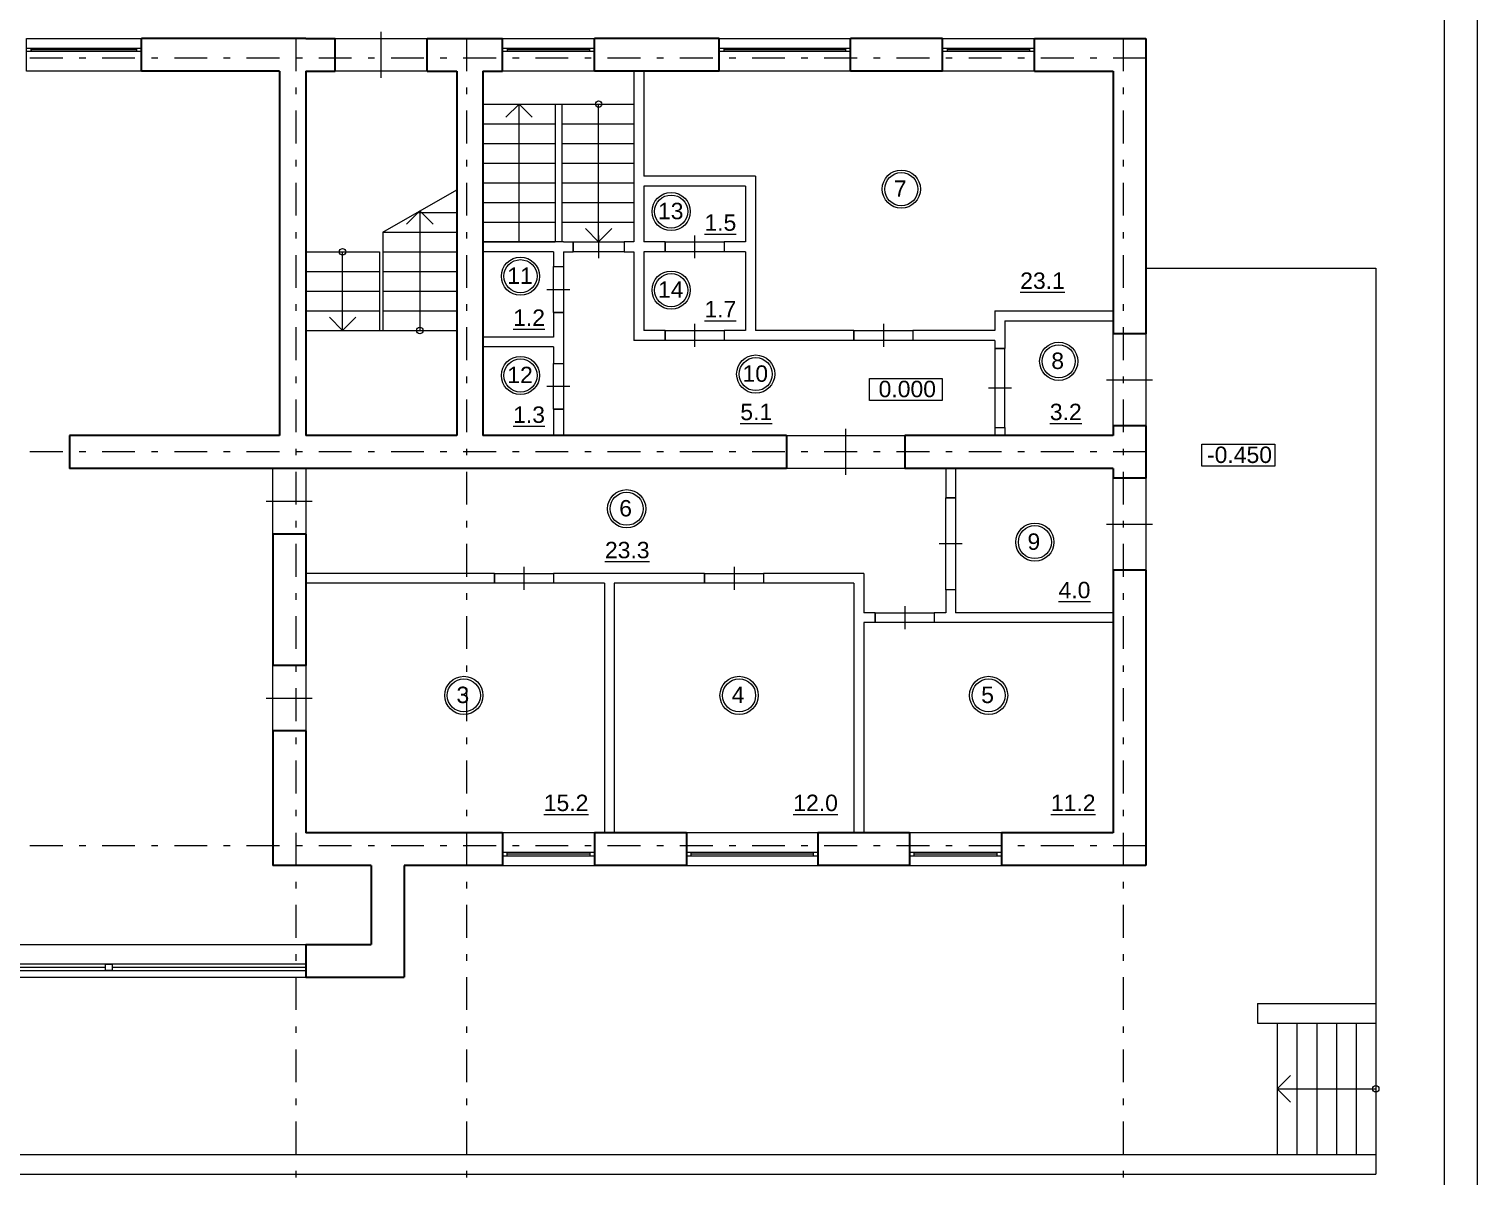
# Model space of a CAD drawing. Header units: metres. Extents: x 315 to 494, y -91 to 12.
# Drawn here: x 338.36 to 360.41, y -69.17 to -51.7 of the extents above; entities that cross this region are included whole.
import ezdxf
from ezdxf.enums import TextEntityAlignment as Align

# ---------------------------------------------------------------- set-up
doc = ezdxf.new("R2010")
doc.units = ezdxf.units.M
doc.header["$MEASUREMENT"] = 0
doc.linetypes.add('( Dashdot )', pattern=[1.001, 0.5, -0.25, 0.001, -0.25])
doc.layers.add('Level 50', color=7, linetype='Continuous', lineweight=0)
doc.styles.add('Style-Arial', font='arial.ttf')

# ---------------------------------------------------------------- blocks, each defined once
blk = doc.blocks.new('*U47')
at = {"layer": 'Level 50', "color": 7, "linetype": 'Continuous', "lineweight": 0}
blk.add_line((20.513, 14.5), (20.513, -14.5), dxfattribs=at)
at = {"layer": 'Level 50', "color": 7, "linetype": 'Continuous', "lineweight": 13}
blk.add_line((20.013, 14), (20.013, -14), dxfattribs=at)
blk = doc.blocks.new('*U31')
at = {"color": 7, "linetype": 'Continuous', "lineweight": 13}
for radius in [0.291, 0.252]:
    blk.add_circle((0, 0), radius, dxfattribs=at)
at = {"color": 7, "linetype": 'Continuous', "lineweight": 13, "style": 'Style-Arial'}
blk.add_text('3', height=0.25, dxfattribs=at).set_placement((-0.113, 0.133), align=Align.TOP_LEFT)
blk = doc.blocks.new('*U32')
at = {"color": 7, "linetype": 'Continuous', "lineweight": 13}
for radius in [0.291, 0.252]:
    blk.add_circle((0, 0), radius, dxfattribs=at)
at = {"color": 7, "linetype": 'Continuous', "lineweight": 13, "style": 'Style-Arial'}
blk.add_text('4', height=0.25, dxfattribs=at).set_placement((-0.113, 0.133), align=Align.TOP_LEFT)
blk = doc.blocks.new('*U33')
at = {"color": 7, "linetype": 'Continuous', "lineweight": 13}
for radius in [0.291, 0.252]:
    blk.add_circle((0, 0), radius, dxfattribs=at)
at = {"color": 7, "linetype": 'Continuous', "lineweight": 13, "style": 'Style-Arial'}
blk.add_text('5', height=0.25, dxfattribs=at).set_placement((-0.113, 0.133), align=Align.TOP_LEFT)
blk = doc.blocks.new('*U34')
at = {"color": 7, "linetype": 'Continuous', "lineweight": 13}
for radius in [0.291, 0.252]:
    blk.add_circle((0, 0), radius, dxfattribs=at)
at = {"color": 7, "linetype": 'Continuous', "lineweight": 13, "style": 'Style-Arial'}
blk.add_text('6', height=0.25, dxfattribs=at).set_placement((-0.113, 0.133), align=Align.TOP_LEFT)
blk = doc.blocks.new('*U35')
at = {"color": 7, "linetype": 'Continuous', "lineweight": 13}
for radius in [0.291, 0.252]:
    blk.add_circle((0, 0), radius, dxfattribs=at)
at = {"color": 7, "linetype": 'Continuous', "lineweight": 13, "style": 'Style-Arial'}
blk.add_text('7', height=0.25, dxfattribs=at).set_placement((-0.113, 0.133), align=Align.TOP_LEFT)
blk = doc.blocks.new('*U37')
at = {"color": 7, "linetype": 'Continuous', "lineweight": 13}
for radius in [0.291, 0.252]:
    blk.add_circle((0, 0), radius, dxfattribs=at)
at = {"color": 7, "linetype": 'Continuous', "lineweight": 13, "style": 'Style-Arial'}
blk.add_text('8', height=0.25, dxfattribs=at).set_placement((-0.113, 0.133), align=Align.TOP_LEFT)
blk = doc.blocks.new('*U36')
at = {"color": 7, "linetype": 'Continuous', "lineweight": 13}
for radius in [0.291, 0.252]:
    blk.add_circle((0, 0), radius, dxfattribs=at)
at = {"color": 7, "linetype": 'Continuous', "lineweight": 13, "style": 'Style-Arial'}
blk.add_text('9', height=0.25, dxfattribs=at).set_placement((-0.113, 0.133), align=Align.TOP_LEFT)
blk = doc.blocks.new('*U38')
at = {"color": 7, "linetype": 'Continuous', "lineweight": 13}
for radius in [0.291, 0.252]:
    blk.add_circle((0, 0), radius, dxfattribs=at)
at = {"color": 7, "linetype": 'Continuous', "lineweight": 13, "style": 'Style-Arial'}
blk.add_text('10', height=0.25, dxfattribs=at).set_placement((-0.201, 0.133), align=Align.TOP_LEFT)
blk = doc.blocks.new('*U39')
at = {"color": 7, "linetype": 'Continuous', "lineweight": 13}
for radius in [0.291, 0.252]:
    blk.add_circle((0, 0), radius, dxfattribs=at)
at = {"color": 7, "linetype": 'Continuous', "lineweight": 13, "style": 'Style-Arial'}
blk.add_text('11', height=0.25, dxfattribs=at).set_placement((-0.201, 0.133), align=Align.TOP_LEFT)
blk = doc.blocks.new('*U40')
at = {"color": 7, "linetype": 'Continuous', "lineweight": 13}
for radius in [0.291, 0.252]:
    blk.add_circle((0, 0), radius, dxfattribs=at)
at = {"color": 7, "linetype": 'Continuous', "lineweight": 13, "style": 'Style-Arial'}
blk.add_text('12', height=0.25, dxfattribs=at).set_placement((-0.201, 0.133), align=Align.TOP_LEFT)
blk = doc.blocks.new('*U41')
at = {"color": 7, "linetype": 'Continuous', "lineweight": 13}
for radius in [0.291, 0.252]:
    blk.add_circle((0, 0), radius, dxfattribs=at)
at = {"color": 7, "linetype": 'Continuous', "lineweight": 13, "style": 'Style-Arial'}
blk.add_text('13', height=0.25, dxfattribs=at).set_placement((-0.201, 0.133), align=Align.TOP_LEFT)
blk = doc.blocks.new('*U42')
at = {"color": 7, "linetype": 'Continuous', "lineweight": 13}
for radius in [0.291, 0.252]:
    blk.add_circle((0, 0), radius, dxfattribs=at)
at = {"color": 7, "linetype": 'Continuous', "lineweight": 13, "style": 'Style-Arial'}
blk.add_text('14', height=0.25, dxfattribs=at).set_placement((-0.201, 0.133), align=Align.TOP_LEFT)

msp = doc.modelspace()

# ---------------------------------------------------------------- linework, layer by layer
at = {"lineweight": 0}
for p, q in [((343.7200841, -52.44026234), (343.7200841, -51.74026234)), ((343.7450841, -54.79026234), (344.8700841, -54.1474052)), ((344.2700841, -54.49026234), (344.8700841, -54.49026234)), ((343.7450841, -54.79026234), (344.8700841, -54.79026234)), ((347.0325841, -54.84026234), (347.0325841, -55.19026234)), ((348.4950841, -54.84026234), (348.4950841, -55.19026234)), ((343.7450841, -55.09026234), (344.8700841, -55.09026234)), ((355.3700841, -55.34026234), (358.8700841, -55.34026234)), ((358.8700841, -55.34026234), (358.8700841, -69.14026234)), ((342.5700841, -55.39026234), (343.6950841, -55.39026234)), ((343.7450841, -55.39026234), (344.8700841, -55.39026234)), ((342.5700841, -55.69026234), (343.6950841, -55.69026234)), ((343.7450841, -55.69026234), (344.8700841, -55.69026234)), ((346.2450841, -55.66526234), (346.5950841, -55.66526234)), ((342.5700841, -55.99026234), (343.6950841, -55.99026234)), ((343.7450841, -55.99026234), (344.8700841, -55.99026234)), ((348.4950841, -56.19026234), (348.4950841, -56.54026234)), ((351.3700841, -56.19026234), (351.3700841, -56.54026234)), ((346.2450841, -57.14026234), (346.5950841, -57.14026234)), ((352.9700841, -57.16526234), (353.3200841, -57.16526234)), ((350.7950841, -57.79026234), (350.7950841, -58.49026234)), ((345.8950841, -59.89026234), (345.8950841, -60.24026234)), ((349.0950841, -59.89026234), (349.0950841, -60.24026234)), ((351.6950841, -60.49026234), (351.6950841, -60.84026234)), ((341.9700841, -61.89026234), (342.6700841, -61.89026234)), ((357.0700841, -66.54026234), (358.8700841, -66.54026234)), ((357.0700841, -66.54026234), (357.0700841, -66.84026234)), ((357.0700841, -66.84026234), (358.8700841, -66.84026234)), ((357.3700841, -66.84026234), (357.3700841, -68.84026234)), ((357.6700841, -66.84026234), (357.6700841, -68.84026234)), ((357.9700841, -66.84026234), (357.9700841, -68.84026234)), ((358.2700841, -66.84026234), (358.2700841, -68.84026234)), ((358.5700841, -66.84026234), (358.5700841, -68.84026234)), ((322.89753189, -68.84026234), (358.8700841, -68.84026234)), ((322.89753189, -69.14026234), (358.8700841, -69.14026234))]:
    msp.add_line(p, q, dxfattribs=at)
at = {"color": 7, "linetype": 'Continuous', "lineweight": 0}
for p, q in [((340.0000841, -52.01526234), (338.3900841, -52.01526234)), ((346.9000841, -52.01526234), (345.6400841, -52.01526234)), ((350.8000841, -52.01526234), (348.9400841, -52.01526234)), ((353.6000841, -52.01526234), (352.3400841, -52.01526234)), ((345.2700841, -53.14026234), (346.3700841, -53.14026234)), ((346.4700841, -53.14026234), (347.5700841, -53.14026234)), ((345.2700841, -53.44026234), (346.3700841, -53.44026234)), ((346.4700841, -53.44026234), (347.5700841, -53.44026234)), ((345.2700841, -53.74026234), (346.3700841, -53.74026234)), ((346.4700841, -53.74026234), (347.5700841, -53.74026234)), ((345.2700841, -54.04026234), (346.3700841, -54.04026234)), ((346.4700841, -54.04026234), (347.5700841, -54.04026234)), ((345.2700841, -54.34026234), (346.3700841, -54.34026234)), ((346.4700841, -54.34026234), (347.5700841, -54.34026234)), ((345.2700841, -54.64026234), (346.3700841, -54.64026234)), ((346.4700841, -54.64026234), (347.5700841, -54.64026234)), ((345.2700841, -54.94026234), (346.3700841, -54.94026234)), ((355.3700841, -56.34026234), (355.3700841, -57.74026234)), ((354.7700841, -57.04026234), (355.4700841, -57.04026234)), ((355.3700841, -58.54026234), (355.3700841, -59.94026234)), ((341.9700841, -58.89026234), (342.6700841, -58.89026234)), ((354.7700841, -59.24026234), (355.4700841, -59.24026234)), ((352.5700841, -59.54026234), (352.2200841, -59.54026234)), ((346.9000841, -64.26526234), (345.6400841, -64.26526234)), ((350.3000841, -64.26526234), (348.4400841, -64.26526234)), ((353.1000841, -64.26526234), (351.8400841, -64.26526234)), ((327.3700841, -65.64026234), (342.5700841, -65.64026234)), ((342.5700841, -65.94026234), (328.0700841, -65.94026234)), ((327.17591673, -66.14026234), (342.5700841, -66.14026234)), ((328.0700841, -66.04026234), (342.5700841, -66.04026234)), ((336.6200841, -65.99026234), (339.5200841, -65.99026234)), ((339.6200841, -65.99026234), (342.5700841, -65.99026234)), ((357.57217301, -67.63817343), (357.3700841, -67.84026234)), ((357.3700841, -67.84026234), (358.8700841, -67.84026234)), ((357.57217301, -68.04235126), (357.3700841, -67.84026234))]:
    msp.add_line(p, q, dxfattribs=at)
at = {"lineweight": 30}
for p, q in [((342.5700841, -51.84026234), (340.0700841, -51.84026234)), ((340.0700841, -52.34026234), (340.0700841, -51.84026234)), ((343.0200841, -52.34026234), (343.0200841, -51.84026234)), ((344.4200841, -52.34026234), (344.4200841, -51.84026234)), ((345.5700841, -52.34026234), (345.5700841, -51.84026234)), ((346.9700841, -52.34026234), (346.9700841, -51.84026234)), ((348.8700841, -51.84026234), (346.9700841, -51.84026234)), ((348.8700841, -52.34026234), (348.8700841, -51.84026234)), ((350.8700841, -52.34026234), (350.8700841, -51.84026234)), ((352.2700841, -51.84026234), (350.8700841, -51.84026234)), ((352.2700841, -52.34026234), (352.2700841, -51.84026234)), ((353.6700841, -52.34026234), (353.6700841, -51.84026234)), ((355.3700841, -51.84026234), (355.3700841, -56.34026234)), ((342.1700841, -52.34026234), (340.0700841, -52.34026234)), ((342.1700841, -52.34026234), (342.1700841, -57.89026234)), ((342.5700841, -52.34026234), (342.5700841, -57.89026234)), ((344.8700841, -52.34026234), (344.8700841, -57.89026234)), ((345.2700841, -52.34026234), (345.2700841, -57.89026234)), ((348.8700841, -52.34026234), (346.9700841, -52.34026234)), ((352.2700841, -52.34026234), (350.8700841, -52.34026234)), ((354.8700841, -52.34026234), (354.8700841, -56.34026234)), ((355.3700841, -56.34026234), (354.8700841, -56.34026234)), ((355.3700841, -57.74026234), (354.8700841, -57.74026234)), ((354.8700841, -57.74026234), (354.8700841, -57.89026234)), ((355.3700841, -57.74026234), (355.3700841, -58.54026234)), ((338.9700841, -57.89026234), (338.9700841, -58.39026234)), ((344.8700841, -57.89026234), (342.5700841, -57.89026234)), ((349.8950841, -57.89026234), (345.2700841, -57.89026234)), ((354.8700841, -57.89026234), (351.6950841, -57.89026234)), ((351.6950841, -57.89026234), (351.6950841, -58.39026234)), ((349.8950841, -58.39026234), (338.9700841, -58.39026234)), ((354.8700841, -58.39026234), (351.6950841, -58.39026234)), ((354.8700841, -58.39026234), (354.8700841, -58.54026234)), ((355.3700841, -58.54026234), (354.8700841, -58.54026234)), ((342.0700841, -59.39026234), (342.0700841, -61.39026234)), ((342.5700841, -59.39026234), (342.5700841, -61.39026234)), ((355.3700841, -59.94026234), (354.8700841, -59.94026234)), ((354.8700841, -59.94026234), (354.8700841, -63.94026234)), ((342.5700841, -61.39026234), (342.0700841, -61.39026234)), ((342.5700841, -62.39026234), (342.0700841, -62.39026234)), ((342.0700841, -62.39026234), (342.0700841, -64.44026234)), ((342.5700841, -62.39026234), (342.5700841, -63.94026234)), ((345.5700841, -63.94026234), (342.5700841, -63.94026234)), ((345.5700841, -63.94026234), (345.5700841, -64.44026234)), ((346.9700841, -63.94026234), (346.9700841, -64.44026234)), ((348.3700841, -63.94026234), (346.9700841, -63.94026234)), ((348.3700841, -63.94026234), (348.3700841, -64.44026234)), ((350.3700841, -63.94026234), (350.3700841, -64.44026234)), ((351.7700841, -63.94026234), (350.3700841, -63.94026234)), ((351.7700841, -63.94026234), (351.7700841, -64.44026234)), ((354.8700841, -63.94026234), (353.1700841, -63.94026234)), ((353.1700841, -63.94026234), (353.1700841, -64.44026234)), ((343.5700841, -64.44026234), (342.0700841, -64.44026234)), ((345.5700841, -64.44026234), (344.0700841, -64.44026234)), ((344.0700841, -64.44026234), (344.0700841, -66.14026234)), ((348.3700841, -64.44026234), (346.9700841, -64.44026234)), ((351.7700841, -64.44026234), (350.3700841, -64.44026234)), ((355.3700841, -64.44026234), (353.1700841, -64.44026234)), ((342.5700841, -65.64026234), (342.5700841, -66.14026234)), ((342.5700841, -65.64026234), (343.5700841, -65.64026234)), ((342.5700841, -66.14026234), (344.0700841, -66.14026234))]:
    msp.add_line(p, q, dxfattribs=at)
at = {"color": 1, "linetype": '( Dashdot )', "lineweight": 0}
for p, q in [((342.4200841, -51.84026234), (342.4200841, -70.09831554)), ((345.0200841, -51.84026234), (345.0200841, -70.09831554)), ((355.0200841, -51.84026234), (355.0200841, -70.09831554)), ((355.3700841, -52.14026234), (322.08175063, -52.14026234)), ((355.3700841, -58.14026234), (322.08175063, -58.14026234)), ((355.3700841, -64.14026234), (322.08175063, -64.14026234))]:
    msp.add_line(p, q, dxfattribs=at)
at = {"color": 7, "linetype": 'Continuous', "lineweight": 30}
for p, q in [((342.5700841, -51.84026234), (343.0200841, -51.84026234)), ((344.4200841, -51.84026234), (345.5700841, -51.84026234)), ((353.6700841, -51.84026234), (355.3700841, -51.84026234)), ((342.5700841, -52.34026234), (343.0200841, -52.34026234)), ((344.4200841, -52.34026234), (344.8700841, -52.34026234)), ((345.2700841, -52.34026234), (345.5700841, -52.34026234)), ((353.6700841, -52.34026234), (354.8700841, -52.34026234)), ((342.1700841, -57.89026234), (338.9700841, -57.89026234)), ((349.8950841, -57.89026234), (349.8950841, -58.39026234)), ((342.5700841, -59.39026234), (342.0700841, -59.39026234)), ((355.3700841, -59.94026234), (355.3700841, -64.44026234)), ((343.5700841, -64.44026234), (343.5700841, -65.64026234))]:
    msp.add_line(p, q, dxfattribs=at)
at = {"lineweight": 13}
for p, q in [((347.5700841, -52.34026234), (347.5700841, -54.94026234)), ((347.7200841, -52.34026234), (347.7200841, -53.94026234)), ((346.4700841, -52.84026234), (346.4700841, -54.94026234)), ((349.4200841, -53.94026234), (347.7200841, -53.94026234)), ((349.4200841, -53.94026234), (349.4200841, -56.29026234)), ((349.2700841, -54.09026234), (347.7200841, -54.09026234)), ((347.7200841, -54.09026234), (347.7200841, -54.94026234)), ((349.2700841, -54.09026234), (349.2700841, -54.94026234)), ((343.7450841, -54.79026234), (343.7450841, -56.29026234)), ((342.5700841, -55.09026234), (343.6950841, -55.09026234)), ((343.6950841, -55.09026234), (343.6950841, -56.29026234)), ((346.3450841, -55.09026234), (346.3450841, -55.31526234)), ((346.4950841, -55.09026234), (346.6450841, -55.09026234)), ((346.4950841, -55.09026234), (346.4950841, -55.31526234)), ((346.6450841, -54.94026234), (346.6450841, -55.09026234)), ((346.6450841, -54.94026234), (347.4200841, -54.94026234)), ((347.4200841, -54.94026234), (347.4200841, -55.09026234)), ((347.5700841, -54.94026234), (347.4200841, -54.94026234)), ((347.4200841, -55.09026234), (347.5700841, -55.09026234)), ((347.5700841, -55.09026234), (347.5700841, -56.44026234)), ((348.0450841, -54.94026234), (347.7200841, -54.94026234)), ((347.7200841, -55.09026234), (347.7200841, -56.29026234)), ((348.0450841, -55.09026234), (347.7200841, -55.09026234)), ((348.0450841, -54.94026234), (348.0450841, -55.09026234)), ((349.2700841, -54.94026234), (348.9450841, -54.94026234)), ((348.9450841, -54.94026234), (348.9450841, -55.09026234)), ((349.2700841, -55.09026234), (348.9450841, -55.09026234)), ((349.2700841, -55.09026234), (349.2700841, -56.29026234)), ((346.3450841, -55.31526234), (346.4950841, -55.31526234)), ((346.3450841, -56.01526234), (346.4950841, -56.01526234)), ((346.3450841, -56.01526234), (346.3450841, -56.39026234)), ((346.4950841, -56.01526234), (346.4950841, -56.79026234)), ((353.0700841, -55.99026234), (354.8700841, -55.99026234)), ((353.0700841, -55.99026234), (353.0700841, -56.29026234)), ((353.2200841, -56.14026234), (353.2200841, -56.56526234)), ((353.2200841, -56.14026234), (354.8700841, -56.14026234)), ((342.5700841, -56.29026234), (344.8700841, -56.29026234)), ((346.3450841, -56.39026234), (345.2700841, -56.39026234)), ((348.0450841, -56.44026234), (347.5700841, -56.44026234)), ((348.0450841, -56.29026234), (347.7200841, -56.29026234)), ((348.0450841, -56.29026234), (348.0450841, -56.44026234)), ((349.2700841, -56.29026234), (348.9450841, -56.29026234)), ((348.9450841, -56.29026234), (348.9450841, -56.44026234)), ((350.9200841, -56.44026234), (348.9450841, -56.44026234)), ((350.9200841, -56.29026234), (349.4200841, -56.29026234)), ((350.9200841, -56.29026234), (350.9200841, -56.44026234)), ((353.0700841, -56.29026234), (351.8200841, -56.29026234)), ((351.8200841, -56.29026234), (351.8200841, -56.44026234)), ((353.0700841, -56.44026234), (351.8200841, -56.44026234)), ((353.0700841, -56.44026234), (353.0700841, -56.56526234)), ((346.3450841, -56.54026234), (345.2700841, -56.54026234)), ((346.3450841, -56.54026234), (346.3450841, -56.79026234)), ((353.0700841, -56.56526234), (353.2200841, -56.56526234)), ((346.3450841, -56.79026234), (346.4950841, -56.79026234)), ((346.3450841, -57.49026234), (346.4950841, -57.49026234)), ((346.3450841, -57.49026234), (346.3450841, -57.89026234)), ((346.4950841, -57.49026234), (346.4950841, -57.89026234)), ((353.0700841, -57.76526234), (353.2200841, -57.76526234)), ((353.0700841, -57.76526234), (353.0700841, -57.89026234)), ((353.2200841, -57.76526234), (353.2200841, -57.89026234)), ((352.3200841, -58.39026234), (352.3200841, -58.84026234)), ((352.4700841, -58.39026234), (352.4700841, -58.84026234)), ((345.4450841, -59.99026234), (342.5700841, -59.99026234)), ((345.4450841, -59.99026234), (345.4450841, -60.14026234)), ((346.3450841, -59.99026234), (346.3450841, -60.14026234)), ((348.6450841, -59.99026234), (346.3450841, -59.99026234)), ((348.6450841, -59.99026234), (348.6450841, -60.14026234)), ((351.0700841, -59.99026234), (349.5450841, -59.99026234)), ((349.5450841, -59.99026234), (349.5450841, -60.14026234)), ((351.0700841, -59.99026234), (351.0700841, -60.59026234)), ((345.4450841, -60.14026234), (342.5700841, -60.14026234)), ((347.1200841, -60.14026234), (346.3450841, -60.14026234)), ((347.1200841, -60.14026234), (347.1200841, -63.94026234)), ((347.2700841, -60.14026234), (347.2700841, -63.94026234)), ((348.6450841, -60.14026234), (347.2700841, -60.14026234)), ((350.9200841, -60.14026234), (349.5450841, -60.14026234)), ((350.9200841, -60.14026234), (350.9200841, -63.94026234)), ((352.3200841, -60.24026234), (352.3200841, -60.59026234)), ((352.4700841, -60.24026234), (352.4700841, -60.59026234)), ((351.2450841, -60.59026234), (351.0700841, -60.59026234)), ((351.2450841, -60.59026234), (351.2450841, -60.74026234)), ((352.3200841, -60.59026234), (352.1450841, -60.59026234)), ((352.1450841, -60.59026234), (352.1450841, -60.74026234)), ((354.8700841, -60.59026234), (352.4700841, -60.59026234)), ((351.0700841, -60.74026234), (351.0700841, -63.94026234)), ((351.2450841, -60.74026234), (351.0700841, -60.74026234)), ((354.8700841, -60.74026234), (352.1450841, -60.74026234))]:
    msp.add_line(p, q, dxfattribs=at)
at = {"color": 7, "linetype": 'Continuous', "lineweight": 13}
for p, q in [((345.2700841, -52.84026234), (347.5700841, -52.84026234)), ((345.61799518, -53.04235126), (345.8200841, -52.84026234)), ((345.8200841, -54.94026234), (345.8200841, -52.84026234)), ((346.02217301, -53.04235126), (345.8200841, -52.84026234)), ((346.3700841, -52.84026234), (346.3700841, -54.94026234)), ((347.0325841, -54.94026234), (347.0325841, -52.84026234)), ((344.10549518, -54.67092269), (344.3075841, -54.46883377)), ((344.3075841, -54.46883377), (344.3075841, -56.29026234)), ((344.50967301, -54.67092269), (344.3075841, -54.46883377)), ((346.83049518, -54.73817343), (347.0325841, -54.94026234)), ((347.23467301, -54.73817343), (347.0325841, -54.94026234)), ((343.1325841, -56.29026234), (343.1325841, -55.09026234)), ((346.4950841, -54.94026234), (345.2700841, -54.94026234)), ((346.3450841, -55.09026234), (345.2700841, -55.09026234)), ((346.4950841, -54.94026234), (346.6450841, -54.94026234)), ((342.93049518, -56.08817343), (343.1325841, -56.29026234)), ((343.33467301, -56.08817343), (343.1325841, -56.29026234)), ((352.4700841, -58.84026234), (352.3200841, -58.84026234)), ((352.4700841, -60.24026234), (352.3200841, -60.24026234))]:
    msp.add_line(p, q, dxfattribs=at)
at = {"color": 7, "linetype": 'Continuous', "lineweight": 0, "flags": 128}
for points in [[(340.0700841, -52.34026234), (338.3200841, -52.34026234), (338.3200841, -51.84026234), (340.0700841, -51.84026234), (340.0700841, -52.34026234)], [(340.0700841, -52.04026234), (338.3900841, -52.04026234), (338.3900841, -51.99026234), (340.0700841, -51.99026234), (340.0700841, -52.04026234)], [(346.9700841, -52.34026234), (345.5700841, -52.34026234), (345.5700841, -51.84026234), (346.9700841, -51.84026234), (346.9700841, -52.34026234)], [(346.9700841, -52.04026234), (345.5700841, -52.04026234), (345.5700841, -51.99026234), (346.9700841, -51.99026234), (346.9700841, -52.04026234)], [(350.8700841, -52.34026234), (348.8700841, -52.34026234), (348.8700841, -51.84026234), (350.8700841, -51.84026234), (350.8700841, -52.34026234)], [(350.8700841, -52.04026234), (348.8700841, -52.04026234), (348.8700841, -51.99026234), (350.8700841, -51.99026234), (350.8700841, -52.04026234)], [(353.6700841, -52.34026234), (352.2700841, -52.34026234), (352.2700841, -51.84026234), (353.6700841, -51.84026234), (353.6700841, -52.34026234)], [(353.6700841, -52.04026234), (352.2700841, -52.04026234), (352.2700841, -51.99026234), (353.6700841, -51.99026234), (353.6700841, -52.04026234)], [(354.8700841, -56.34026234), (355.3700841, -56.34026234), (355.3700841, -57.74026234), (354.8700841, -57.74026234), (354.8700841, -56.34026234)], [(342.0700841, -58.39026234), (342.5700841, -58.39026234), (342.5700841, -59.39026234), (342.0700841, -59.39026234), (342.0700841, -58.39026234)], [(354.8700841, -58.54026234), (355.3700841, -58.54026234), (355.3700841, -59.94026234), (354.8700841, -59.94026234), (354.8700841, -58.54026234)], [(352.3200841, -58.84026234), (352.4700841, -58.84026234), (352.4700841, -60.24026234), (352.3200841, -60.24026234), (352.3200841, -58.84026234)], [(346.9700841, -63.94026234), (345.5700841, -63.94026234), (345.5700841, -64.44026234), (346.9700841, -64.44026234), (346.9700841, -63.94026234)], [(350.3700841, -63.94026234), (348.3700841, -63.94026234), (348.3700841, -64.44026234), (350.3700841, -64.44026234), (350.3700841, -63.94026234)], [(353.1700841, -63.94026234), (351.7700841, -63.94026234), (351.7700841, -64.44026234), (353.1700841, -64.44026234), (353.1700841, -63.94026234)], [(346.9700841, -64.24026234), (345.5700841, -64.24026234), (345.5700841, -64.29026234), (346.9700841, -64.29026234), (346.9700841, -64.24026234)], [(350.3700841, -64.24026234), (348.3700841, -64.24026234), (348.3700841, -64.29026234), (350.3700841, -64.29026234), (350.3700841, -64.24026234)], [(353.1700841, -64.24026234), (351.7700841, -64.24026234), (351.7700841, -64.29026234), (353.1700841, -64.29026234), (353.1700841, -64.24026234)]]:
    msp.add_lwpolyline(points, close=True, dxfattribs=at)
at = {"color": 7, "linetype": 'Continuous', "lineweight": 13, "flags": 128}
for points in [[(338.3900841, -52.04026234), (338.3200841, -52.04026234), (338.3200841, -51.99026234), (338.3900841, -51.99026234), (338.3900841, -52.04026234)], [(340.0700841, -52.04026234), (340.0000841, -52.04026234), (340.0000841, -51.99026234), (340.0700841, -51.99026234), (340.0700841, -52.04026234)], [(345.6400841, -52.04026234), (345.5700841, -52.04026234), (345.5700841, -51.99026234), (345.6400841, -51.99026234), (345.6400841, -52.04026234)], [(346.9700841, -52.04026234), (346.9000841, -52.04026234), (346.9000841, -51.99026234), (346.9700841, -51.99026234), (346.9700841, -52.04026234)], [(348.9400841, -52.04026234), (348.8700841, -52.04026234), (348.8700841, -51.99026234), (348.9400841, -51.99026234), (348.9400841, -52.04026234)], [(350.8700841, -52.04026234), (350.8000841, -52.04026234), (350.8000841, -51.99026234), (350.8700841, -51.99026234), (350.8700841, -52.04026234)], [(352.3400841, -52.04026234), (352.2700841, -52.04026234), (352.2700841, -51.99026234), (352.3400841, -51.99026234), (352.3400841, -52.04026234)], [(353.6700841, -52.04026234), (353.6000841, -52.04026234), (353.6000841, -51.99026234), (353.6700841, -51.99026234), (353.6700841, -52.04026234)], [(351.15699553, -57.01924059), (352.26764972, -57.01924059), (352.26764972, -57.35485117), (351.15699553, -57.35485117), (351.15699553, -57.01924059)], [(356.22287346, -58.02176254), (357.33352765, -58.02176254), (357.33352765, -58.35737312), (356.22287346, -58.35737312), (356.22287346, -58.02176254)], [(345.6400841, -64.24026234), (345.5700841, -64.24026234), (345.5700841, -64.29026234), (345.6400841, -64.29026234), (345.6400841, -64.24026234)], [(346.9700841, -64.24026234), (346.9000841, -64.24026234), (346.9000841, -64.29026234), (346.9700841, -64.29026234), (346.9700841, -64.24026234)], [(348.4400841, -64.24026234), (348.3700841, -64.24026234), (348.3700841, -64.29026234), (348.4400841, -64.29026234), (348.4400841, -64.24026234)], [(350.3700841, -64.24026234), (350.3000841, -64.24026234), (350.3000841, -64.29026234), (350.3700841, -64.29026234), (350.3700841, -64.24026234)], [(351.8400841, -64.24026234), (351.7700841, -64.24026234), (351.7700841, -64.29026234), (351.8400841, -64.29026234), (351.8400841, -64.24026234)], [(353.1700841, -64.24026234), (353.1000841, -64.24026234), (353.1000841, -64.29026234), (353.1700841, -64.29026234), (353.1700841, -64.24026234)]]:
    msp.add_lwpolyline(points, close=True, dxfattribs=at)
at = {"lineweight": 0, "flags": 128}
for points in [[(343.0200841, -51.84026234), (344.4200841, -51.84026234), (344.4200841, -52.34026234), (343.0200841, -52.34026234), (343.0200841, -51.84026234)], [(346.6450841, -54.94026234), (347.4200841, -54.94026234), (347.4200841, -55.09026234), (346.6450841, -55.09026234), (346.6450841, -54.94026234)], [(348.0450841, -54.94026234), (348.9450841, -54.94026234), (348.9450841, -55.09026234), (348.0450841, -55.09026234), (348.0450841, -54.94026234)], [(346.3450841, -55.31526234), (346.4950841, -55.31526234), (346.4950841, -56.01526234), (346.3450841, -56.01526234), (346.3450841, -55.31526234)], [(348.0450841, -56.29026234), (348.9450841, -56.29026234), (348.9450841, -56.44026234), (348.0450841, -56.44026234), (348.0450841, -56.29026234)], [(350.9200841, -56.29026234), (351.8200841, -56.29026234), (351.8200841, -56.44026234), (350.9200841, -56.44026234), (350.9200841, -56.29026234)], [(353.0700841, -57.76526234), (353.2200841, -57.76526234), (353.2200841, -56.56526234), (353.0700841, -56.56526234), (353.0700841, -57.76526234)], [(346.3450841, -56.79026234), (346.4950841, -56.79026234), (346.4950841, -57.49026234), (346.3450841, -57.49026234), (346.3450841, -56.79026234)], [(349.8950841, -57.89026234), (351.6950841, -57.89026234), (351.6950841, -58.39026234), (349.8950841, -58.39026234), (349.8950841, -57.89026234)], [(345.4450841, -59.99026234), (346.3450841, -59.99026234), (346.3450841, -60.14026234), (345.4450841, -60.14026234), (345.4450841, -59.99026234)], [(348.6450841, -59.99026234), (349.5450841, -59.99026234), (349.5450841, -60.14026234), (348.6450841, -60.14026234), (348.6450841, -59.99026234)], [(351.2450841, -60.59026234), (352.1450841, -60.59026234), (352.1450841, -60.74026234), (351.2450841, -60.74026234), (351.2450841, -60.59026234)], [(342.0700841, -61.39026234), (342.5700841, -61.39026234), (342.5700841, -62.39026234), (342.0700841, -62.39026234), (342.0700841, -61.39026234)]]:
    msp.add_lwpolyline(points, close=True, dxfattribs=at)
at = {"lineweight": 13, "flags": 128}
msp.add_lwpolyline([(339.5200841, -65.94026234), (339.6200841, -65.94026234), (339.6200841, -66.04026234), (339.5200841, -66.04026234), (339.5200841, -65.94026234)], close=True, dxfattribs=at)
at = {"color": 7, "linetype": 'Continuous', "lineweight": 13}
for centre in [(347.0325841, -52.84026234), (343.1325841, -55.09026234), (344.3075841, -56.29026234)]:
    msp.add_circle(centre, 0.04900933, dxfattribs=at)
at = {"color": 7, "linetype": 'Continuous', "lineweight": 0}
msp.add_circle((358.8700841, -67.84026234), 0.04900933, dxfattribs=at)

# ---------------------------------------------------------------- block references
at = {"color": 7, "linetype": 'Continuous', "lineweight": 13}
for name, p in [('*U35', (351.64302398, -54.13654437)), ('*U41', (348.13747063, -54.47793619)), ('*U39', (345.84209215, -55.46284142)), ('*U42', (348.13747063, -55.67513075)), ('*U40', (345.84209215, -56.9747984)), ('*U38', (349.42552787, -56.95400059)), ('*U37', (354.04076406, -56.75922899)), ('*U34', (347.45941625, -59.00524093)), ('*U36', (353.6778237, -59.51330778)), ('*U31', (344.97972824, -61.8483075)), ('*U32', (349.17214672, -61.8483075)), ('*U33', (352.97288596, -61.8483075))]:
    msp.add_blockref(name, p, dxfattribs=at)
at = {"layer": 'Level 50', "color": 7, "linetype": 'Continuous', "lineweight": 13}
msp.add_blockref('*U47', (339.90000495, -64.95302044), dxfattribs=at)

# ---------------------------------------------------------------- texts
at = {"color": 7, "linetype": 'Continuous', "lineweight": 13, "style": 'Style-Arial'}
for s, p in [('0.000', (351.29718785, -57.0555547)), ('-0.450', (356.29964984, -58.05807666))]:
    msp.add_text(s, height=0.25, dxfattribs=at).set_placement(p, align=Align.TOP_LEFT)
at = {"color": 7, "linetype": 'Continuous', "lineweight": 13, "char_height": 0.25, "attachment_point": 1, "line_spacing_factor": 0.6, "style": 'Style-Arial'}
for s, insert in [('\\L1.5', (348.6443137, -54.52127394)), ('\\L23.1', (353.45425085, -55.4060385)), ('\\L1.2', (345.72995967, -55.96976083)), ('\\L1.7', (348.6443137, -55.84055864)), ('\\L1.3', (345.72995967, -57.44669589)), ('\\L5.1', (349.19094598, -57.40520895)), ('\\L3.2', (353.90560344, -57.40520895)), ('\\L23.3', (347.12846837, -59.50914831)), ('\\L4.0', (354.03823556, -60.11845484)), ('\\L15.2', (346.19649087, -63.36015236)), ('\\L12.0', (349.99754269, -63.36015236)), ('\\L11.2', (353.92231197, -63.36015236))]:
    msp.add_mtext(s, dxfattribs=dict(at, insert=insert))

doc.saveas('drawing.dxf')
